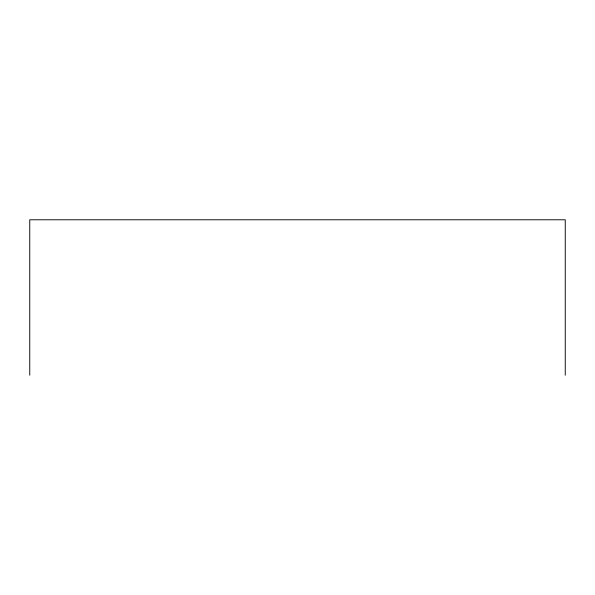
<?xml version="1.0" encoding="UTF-8"?>
<svg xmlns="http://www.w3.org/2000/svg" width="595" height="595" viewBox="0 0 595 595"><rect width="100%" height="100%" fill="white"/><g stroke="black" fill="none" stroke-linecap="round" stroke-linejoin="round"><path stroke-width="0.89" d="M565.25 375.214L565.25 219.786L29.75 219.786L29.75 375.214"/></g></svg>
